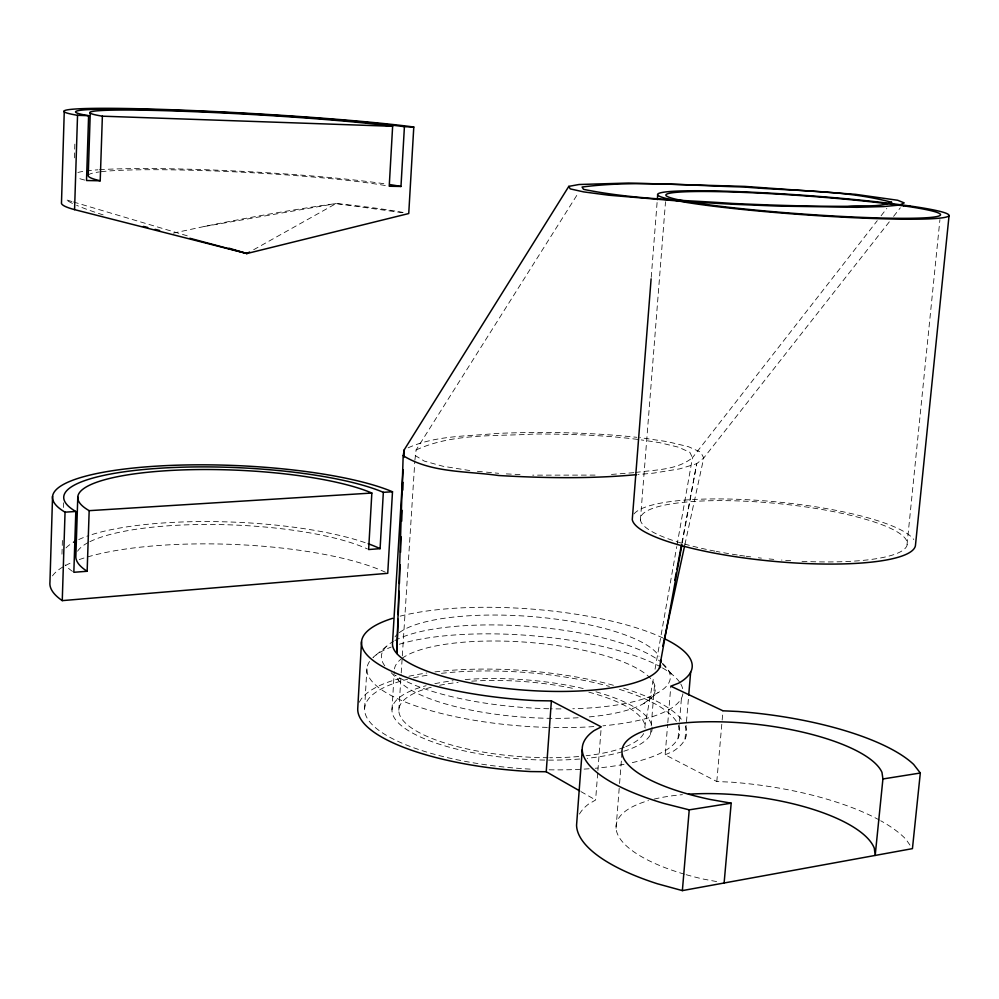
<?xml version="1.0" encoding="UTF-8"?>
<svg xmlns="http://www.w3.org/2000/svg" width="999" height="999" viewBox="0 0 999 999"><rect width="100%" height="100%" fill="white"/><g stroke="black" fill="none" stroke-linecap="round" stroke-linejoin="round"><path stroke-width="0.75" stroke-dasharray="5 3.75" d="M61.975 554.183L62.413 540.172M63.436 507.48L63.586 502.809M74.388 157.879L74.925 140.984M364.623 708.303L366.883 668.718M391.995 709.814L394.255 671.765M398.826 710.202L401.123 674.475M401.223 672.926L402.222 657.392M402.322 655.844L414.797 461.725M414.897 460.177L416.096 449.987L577.922 193.594M579.457 814.06A171.041 58.891 6.9 0 1 588.448 804.158L595.616 799.999L597.777 772.002M597.902 770.441L601.011 729.994M651.236 277.297L657.192 201.199M616.046 828.221L619.455 785.052M619.58 783.516L621.89 754.22M640.384 520.129L665.521 201.736M650.524 734.527L654.545 684.727M879.382 820.029A171.041 58.891 6.9 0 0 731.755 782.18L716.807 781.53L665.147 754.782L667.669 724.3M667.794 722.776L670.816 686.188M678.084 738.286L679.382 722.851M679.507 721.315L681.443 698.164M685.002 739.223L688.598 696.553M716.807 781.53L722.027 721.565M722.165 720.029L722.964 710.801M907.03 544.642L939.922 219.63M644.742 727.459L653.696 676.872M655.057 669.205L676.748 546.578M677.022 545.054L692.482 457.679L877.272 220.692M682.242 543.019L696.715 463.686L703.733 457.992L889.734 221.291M681.73 543.444L696.715 463.686L679.707 468.856L653.508 473.139L638.124 474.513M684.902 544.567L703.733 457.992L700.736 452.185L688.299 446.64L667.494 441.683L639.797 437.587M881.093 215.784L886.837 208.416M893.593 216.383L900.336 207.804M386.725 646.178L372.977 657.504A158.516 45.43 4.4 0 1 391.271 647.027M643.918 703.421L658.004 692.619M253.646 249.738L336.064 203.559A186.201 15.996 3.1 0 1 403.159 212.462M416.096 449.987C452.909 433.004 495.529 436.501 535.127 433.991C570.029 434.066 605.044 435.064 639.672 439.672M408.116 447.814C435.789 435.377 467.457 436.363 497.14 433.404C543.718 431.531 590.446 432.355 636.813 437.312M665.147 754.782L673.089 751.335A164.897 50.187 4.4 0 0 685.376 726.036M173.302 233.117L204.196 226.498A191.333 16.196 -10.6 0 1 336.064 203.559L404.096 212.899M204.196 226.498L336.064 203.559M633.878 472.664L610.052 474.537M635.364 472.527C654.557 469.667 676.822 470.442 692.482 457.679L689.847 452.31L678.446 447.177L659.278 442.582L641.183 439.897M595.054 475.099L532.679 475.149M506.306 473.901L520.267 474.562M477.385 471.291L484.977 472.015M486.488 472.152L498.638 473.314M469.792 470.566L442.807 466.221L424.213 461.063L415.197 455.519M716.633 881.58L703.196 879.045A130.632 44.93 6.9 0 1 685.826 874.587M71.94 201.536L65.959 199.75A191.633 18.619 10.9 0 0 74.937 204.545M73.427 201.973L188.574 236.201M580.931 791.595L595.616 799.999M391.171 672.664L398.589 680.344M662.349 663.761L671.765 674.163M909.989 845.129L905.906 839.26A171.041 58.891 6.9 0 0 880.718 820.766M684.44 874.187A130.632 44.93 6.9 0 1 648.476 800.599M654.158 799.1A130.632 44.93 6.9 0 1 682.429 794.667M634.028 513.936A142.295 29.733 5.5 0 1 774.063 501.648A142.295 29.733 5.5 0 1 913.773 539.547M706.343 549.388A134.016 27.997 5.5 0 1 681.805 502.497A134.016 27.997 5.5 0 1 892.169 529.133A134.016 27.997 5.5 0 1 799.824 561.226M790.671 560.701A134.016 27.997 5.5 0 1 781.48 560.039M773.75 559.39A134.016 27.997 5.5 0 1 769.118 558.941M761.413 558.141A134.016 27.997 5.5 0 1 758.366 557.792M750.749 556.868A134.016 27.997 5.5 0 1 746.203 556.268M744.705 556.068A134.016 27.997 5.5 0 1 738.711 555.207M737.237 554.982A134.016 27.997 5.5 0 1 716.333 551.411M714.872 551.136A134.016 27.997 5.5 0 1 709.128 549.974M52.485 575.886A180.557 45.654 2.2 0 1 63.998 566.321M65.522 565.484A180.557 45.654 2.2 0 1 71.891 562.449M79.246 559.602A180.557 45.654 2.2 0 1 385.327 572.177M72.477 571.378A169.917 40.959 2.3 0 1 65.185 564.897M65.996 547.914A169.917 40.959 2.3 0 1 72.19 543.056M78.734 539.56A169.917 40.959 2.3 0 1 88.824 535.589M92.058 534.527A169.917 40.959 2.3 0 1 366.683 543.206M77.585 551.223A156.144 37.612 2.3 0 1 88.686 542.295M89.898 541.683A156.144 37.612 2.3 0 1 224.85 524.7A156.144 37.612 2.3 0 1 367.445 548.975M84.69 180.07A175.25 12.85 3.1 0 1 77.647 177.897M77.885 172.49A175.25 12.85 3.1 0 1 97.927 169.805M99.475 169.705A175.25 12.85 3.1 0 1 386.975 184.153M88.224 175.499A161.039 11.813 3.1 0 1 99.425 171.915M101.099 171.703A161.039 11.813 3.1 0 1 237.787 171.99A161.039 11.813 3.1 0 1 386.7 185.777M103.147 214.885A191.633 18.619 10.9 0 1 76.611 205.294M643.656 733.591A123.526 37.55 4.4 0 1 625.699 746.715M624.288 747.277A123.526 37.55 4.4 0 1 586.151 755.744M578.746 756.505A123.526 37.55 4.4 0 1 549.7 757.729M548.189 757.717A123.526 37.55 4.4 0 1 414.785 730.069A123.526 37.55 4.4 0 1 432.367 686.95M439.572 685.302A123.526 37.55 4.4 0 1 458.129 682.392M471.715 681.168A123.526 37.55 4.4 0 1 575.399 688.91M588.811 692.145A123.526 37.55 4.4 0 1 645.204 728.046M359.34 702.235A164.897 50.187 4.4 0 1 401.186 678.109M408.916 676.248A164.897 50.187 4.4 0 1 426.898 672.989M434.902 671.915A164.897 50.187 4.4 0 1 615.084 685.739M623.638 688.261A164.897 50.187 4.4 0 1 681.88 719.954M678.571 725.661A157.992 48.077 4.4 0 1 630.207 763.099M623.988 764.36A157.992 48.077 4.4 0 1 595.192 768.268M589.098 768.768A157.992 48.077 4.4 0 1 548.975 769.804M530.157 769.118A157.992 48.077 4.4 0 1 379.108 730.544A157.992 48.077 4.4 0 1 407.555 679.258M413.536 677.834A157.992 48.077 4.4 0 1 430.107 674.8M441.446 673.326A157.992 48.077 4.4 0 1 609.415 686.413M619.48 689.36A157.992 48.077 4.4 0 1 676.86 722.177M400.162 616.158A165.809 45.567 4.3 0 1 662.774 637.911M395.005 636.85A134.59 36.951 4.3 0 1 397.277 634.365M399.263 632.692A134.59 36.951 4.3 0 1 536.788 617.007A134.59 36.951 4.3 0 1 659.04 656.293M652.022 727.16A130.407 39.648 4.4 0 1 623.788 751.248M622.077 751.772A130.407 39.648 4.4 0 1 587.275 758.316M579.707 759.015A130.407 39.648 4.4 0 1 418.069 735.888A130.407 39.648 4.4 0 1 426.123 685.714M434.827 683.691A130.407 39.648 4.4 0 1 453.159 680.744M465.209 679.557A130.407 39.648 4.4 0 1 585.751 689.148M595.941 691.808A130.407 39.648 4.4 0 1 651.348 724.163M682.891 693.781A158.516 45.43 4.4 0 1 602.921 725.836M593.856 726.573A158.516 45.43 4.4 0 1 548.913 727.447M547.34 727.397A158.516 45.43 4.4 0 1 371.803 658.666M399.288 644.255A158.516 45.43 4.4 0 1 661.126 667.157M662.462 667.919A158.516 45.43 4.4 0 1 680.132 682.941M680.794 684.04A158.516 45.43 4.4 0 1 683.029 692.282M662.774 663.586A144.83 40.634 4.4 0 1 572.814 708.741M560.976 708.903A144.83 40.634 4.4 0 1 550.312 708.791M548.776 708.753A144.83 40.634 4.4 0 1 395.841 675.561M384.777 665.809A144.83 40.634 4.4 0 1 393.506 641.296M394.892 640.521A144.83 40.634 4.4 0 1 530.269 626.498A144.83 40.634 4.4 0 1 660.252 661.45M401.998 658.391A130.844 37.475 4.4 0 1 609.627 657.092A130.844 37.475 4.4 0 1 587.437 717.057M578.171 717.732A130.844 37.475 4.4 0 1 395.329 675.237M394.468 668.868A130.844 37.475 4.4 0 1 400.911 659.228"/><path stroke-width="1.5" d="M52.56 496.253L49.95 582.192A180.557 45.654 2.2 0 0 62.263 600.624L387.737 573.314L392.495 491.758A181.83 39.111 2.4 0 0 156.244 466.158A181.83 39.111 2.4 0 0 65.047 512.162L62.263 600.624M64.273 111.176L61.488 202.635A186.201 15.996 3.1 0 0 74.575 209.64L246.89 253.534L408.741 213.536L413.786 127.023A187.575 8.566 3.3 0 0 169.88 109.678A187.575 8.566 3.3 0 0 77.535 115.31L74.575 209.64M383.341 492.332A170.742 36.701 2.4 0 0 161.126 468.144A170.742 36.701 2.4 0 0 75.812 511.488L73.839 572.29L87.15 571.266L89.173 510.664A156.905 33.716 2.4 0 1 167.22 470.666A156.905 33.716 2.4 0 1 371.84 493.044L368.643 549.537L380.095 548.651L383.341 492.332L392.495 491.758M404.42 126.698A176.136 8.042 3.3 0 0 174.987 110.365A176.136 8.042 3.3 0 0 88.611 115.697L86.513 180.519L100.212 180.782L102.373 116.184A161.85 7.38 3.3 0 1 181.368 111.214A161.85 7.38 3.3 0 1 392.632 126.286L389.235 186.239L400.974 186.463L404.42 126.698L413.786 127.023M77.785 496.978L75.862 556.093A156.144 37.612 2.3 0 0 87.15 571.266M90.272 112.587L88.224 175.499A161.039 11.813 3.1 0 0 100.212 180.782M568.818 186.363L570.217 188.886L583.666 191.895L608.653 195.205L685.801 201.623L731.967 204.221L778.296 206.106L856.98 207.305L883.665 206.568L899.6 205.057L904.195 202.897L897.689 200.262L855.506 194.33L744.804 186.401L628.633 183.042L579.02 184.503L568.818 186.363L404.32 449.662L403.171 455.656L396.815 653.496L398.077 619.268M398.251 614.597L399.113 591.258M399.4 583.478L400.087 564.81M400.537 552.36L401.111 536.8M401.685 521.241L402.085 510.339M402.822 490.122L403.109 482.342M361.513 641.795L357.779 707.929A164.897 50.187 4.4 0 0 530.544 771.565L546.228 771.74L579.595 790.833M403.084 469.817L392.482 643.531A134.59 36.951 4.3 0 0 521.028 689.872A134.59 36.951 4.3 0 0 660.564 665.459M403.846 457.417L404.32 449.662M546.228 771.74L551.386 700.898L535.614 700.649A165.809 45.567 4.3 0 1 381.705 666.133A165.809 45.567 4.3 0 1 392.657 618.306M582.267 749.662L576.56 825.162A171.041 58.891 6.9 0 0 657.417 883.778L682.367 890.609L912.437 848.638L920.316 773.014L913.66 764.435A172.115 53.571 6.5 0 0 737.999 711.488L722.964 710.801L670.816 686.188L678.771 683.104A165.809 45.567 4.3 0 0 664.235 638.611M651.111 278.846L632.267 519.555A142.295 29.733 5.5 0 0 773.413 561.313A142.295 29.733 5.5 0 0 915.434 545.591L949.05 215.647M657.317 199.65L657.679 194.992M688.723 695.029L690.646 672.177M682.367 890.609L689.235 809.852L731.181 803.171L724.113 882.991M731.181 803.171L710.089 799.45A131.456 40.859 6.5 0 1 623.913 744.63A131.456 40.859 6.5 0 1 754.52 724.075A131.456 40.859 6.5 0 1 881.98 772.402L882.916 778.97L875.186 855.444L874.312 848.226A130.632 44.93 6.9 0 0 688.523 794.205M659.415 668.144L681.967 544.555M674.812 580.257L676.261 572.577M676.835 569.517L681.443 544.979M662.762 646.328L684.565 546.078M189.847 238.262L246.89 253.534L249.588 252.01M882.916 778.97L920.316 773.014M636.588 474.65C590.709 478.921 544.505 478.146 498.551 475.512C466.808 470.954 431.268 473.101 403.171 455.656M65.047 512.162L75.812 511.488M89.173 510.664L371.84 493.044M77.535 115.31L88.611 115.697M102.373 116.184L392.632 126.286M689.235 809.852L664.073 803.483A172.115 53.571 6.5 0 1 594.068 730.619L601.248 726.885L551.386 700.898M228.946 248.189L246.89 253.534M73.476 542.282A169.917 40.959 2.3 0 1 76.261 540.759M368.156 543.731A169.917 40.959 2.3 0 1 380.095 548.651M390.01 184.615A175.25 12.85 3.1 0 1 400.974 186.463M159.578 230.469A191.633 18.619 10.9 0 1 155.07 229.358M147.727 227.485A191.633 18.619 10.9 0 1 143.419 226.373M660.576 659.877A134.59 36.951 4.3 0 1 660.951 662.687M891.632 202.273C877.884 207.879 862.075 204.783 847.577 206.306C809.215 206.456 770.853 205.182 732.529 203.446C682.829 199.95 632.492 199.375 583.553 189.348L582.067 187.025C635.776 180.107 690.396 185.839 744.367 187C793.306 191.383 843.993 189.585 891.632 202.273M909.802 205.969L889.235 203.284A146.154 9.69 4.1 0 0 710.501 190.846A146.154 9.69 4.1 0 0 671.415 199.675L686.513 202.435A146.154 9.69 4.1 0 0 896.852 219.118A146.154 9.69 4.1 0 0 909.802 205.969M903.733 205.869L884.365 203.334A137.65 9.116 4.1 0 0 715.696 191.596A137.65 9.116 4.1 0 0 679.145 199.95L693.418 202.547A137.65 9.116 4.1 0 0 891.258 218.219A137.65 9.116 4.1 0 0 903.733 205.869"/></g></svg>
